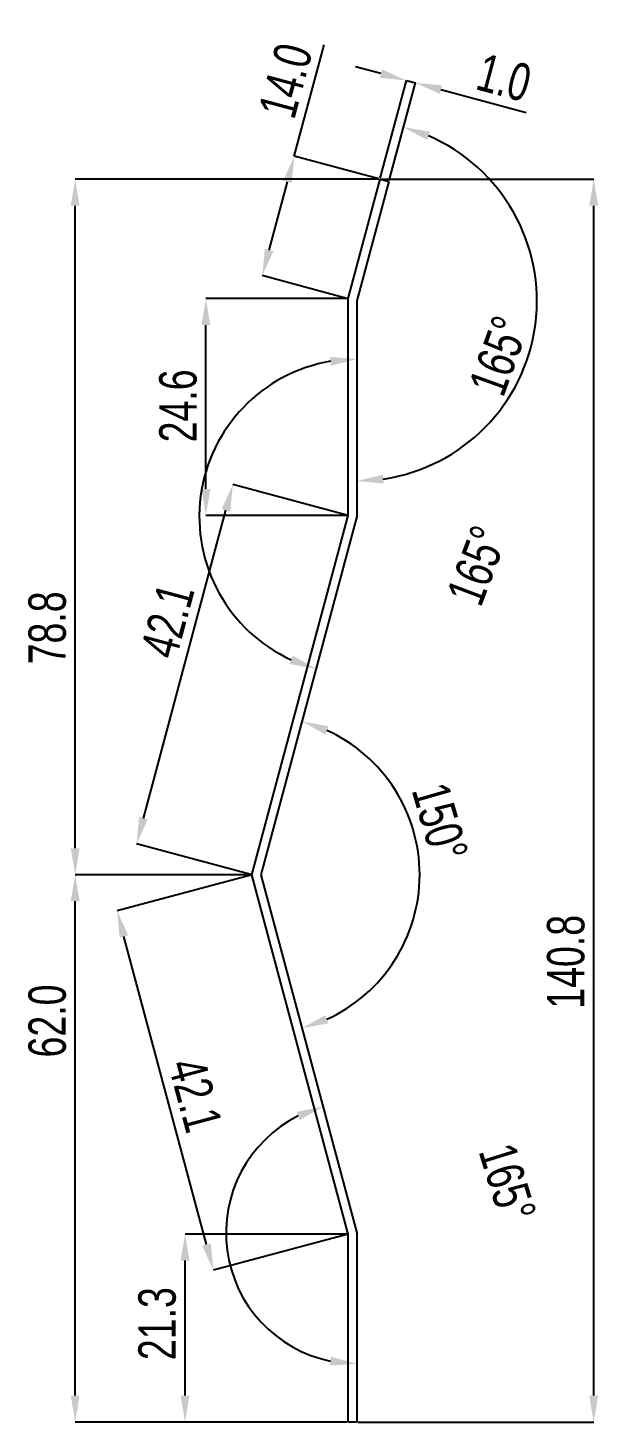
# Model space of a CAD drawing. Header units: millimetres. Extents: x -361 to 14022, y -1822 to 1455.
# Drawn here: x 4191.8 to 4224.1, y 79.8 to 158.7 of the extents above; entities that cross this region are included whole.
import ezdxf

# ---------------------------------------------------------------- set-up
doc = ezdxf.new("R2010")
doc.units = ezdxf.units.MM
doc.styles.add('SLDTEXTSTYLE0', font='TXT', dxfattribs={"width": 0.75})
doc.dimstyles.new('SLDDIMSTYLE11', dxfattribs={"dimtxt": 2.116667, "dimasz": 1.5, "dimexe": 0, "dimexo": 0.0625, "dimgap": 0.529167, "dimtad": 1, "dimdec": 1, "dimlfac": 2, "dimrnd": 1e-09, "dimzin": 12, "dimdsep": 46, "dimtxsty": 'SLDTEXTSTYLE0', "dimsah": 1, "dimcen": 0.09, "dimadec": 0, "dimazin": 3, "dimtfac": 1, "dimtdec": 1, "dimtofl": 0, "dimtmove": 0, "dimatfit": 3, "dimfxl": 1, "dimfrac": 2, "dimtolj": 1, "dimtzin": 12, "dimarcsym": 0})
doc.dimstyles.new('SLDDIMSTYLE12', dxfattribs={"dimtxt": 2.116667, "dimasz": 1.5, "dimexe": 0, "dimexo": 0.0625, "dimgap": 0.529167, "dimtad": 1, "dimdec": 1, "dimlfac": 2, "dimrnd": 1e-09, "dimzin": 12, "dimdsep": 46, "dimtxsty": 'SLDTEXTSTYLE0', "dimsah": 1, "dimcen": 0.09, "dimadec": 0, "dimazin": 3, "dimtfac": 1, "dimtdec": 1, "dimtmove": 0, "dimatfit": 0, "dimfxl": 1, "dimfrac": 2, "dimtolj": 1, "dimtzin": 12, "dimarcsym": 0})
doc.dimstyles.new('SLDDIMSTYLE13', dxfattribs={"dimtxt": 2.116667, "dimasz": 1.5, "dimexe": 0, "dimexo": 0.0625, "dimgap": 0.529167, "dimtad": 1, "dimdec": 1, "dimlfac": 2, "dimrnd": 1e-09, "dimzin": 4, "dimdsep": 46, "dimtxsty": 'SLDTEXTSTYLE0', "dimsah": 1, "dimcen": 0.09, "dimadec": 0, "dimazin": 1, "dimtfac": 1, "dimtdec": 1, "dimtofl": 0, "dimtmove": 0, "dimatfit": 3, "dimfxl": 1, "dimfrac": 2, "dimtolj": 1, "dimtzin": 12, "dimarcsym": 0})
doc.dimstyles.new('SLDDIMSTYLE14', dxfattribs={"dimtxt": 2.116667, "dimasz": 1.5, "dimexe": 0, "dimexo": 0.0625, "dimgap": 0.529167, "dimtad": 1, "dimdec": 4, "dimlfac": 2, "dimzin": 12, "dimdsep": 46, "dimtxsty": 'SLDTEXTSTYLE0', "dimsah": 1, "dimcen": 0.09, "dimazin": 3, "dimtfac": 1, "dimtofl": 0, "dimtmove": 0, "dimatfit": 3, "dimfxl": 1, "dimfrac": 2, "dimtolj": 1, "dimtzin": 12, "dimarcsym": 0})
doc.dimstyles.new('SLDDIMSTYLE15', dxfattribs={"dimtxt": 2.116667, "dimasz": 1.5, "dimexe": 0, "dimexo": 0.0625, "dimgap": 0.529167, "dimtad": 1, "dimdec": 1, "dimlfac": 2, "dimrnd": 1e-09, "dimzin": 4, "dimdsep": 46, "dimtxsty": 'SLDTEXTSTYLE0', "dimsah": 1, "dimcen": 0.09, "dimadec": 0, "dimazin": 1, "dimtfac": 1, "dimtdec": 1, "dimtmove": 0, "dimatfit": 0, "dimfxl": 1, "dimfrac": 2, "dimtolj": 1, "dimtzin": 12, "dimarcsym": 0})

# ---------------------------------------------------------------- blocks, each defined once
blk = doc.blocks.new('*D114')
at = {"color": 0, "linetype": 'Continuous', "lineweight": -2, "transparency": 16777216}
for p, q in [((4211.782, 150.168), (4223.819, 150.168)), ((4223.819, 81.273), (4223.819, 148.668)), ((4210.47, 79.773), (4223.819, 79.773))]:
    blk.add_line(p, q, dxfattribs=at)
at = {"color": 0, "linetype": 'Continuous', "transparency": 16777216}
for points in [[(4223.569, 148.668), (4224.069, 148.668), (4223.819, 150.168)], [(4223.569, 81.273), (4224.069, 81.273), (4223.819, 79.773)]]:
    blk.add_solid(points, dxfattribs=at)
at = {"layer": 'Defpoints', "color": 0, "linetype": 'Continuous', "transparency": 16777216}
for p in [(4211.719, 150.168), (4223.819, 150.168), (4210.408, 79.773)]:
    blk.add_point(p, dxfattribs=at)
at = {"color": 0, "linetype": 'Continuous', "lineweight": 18, "transparency": 16777216, "insert": (4221.174, 105.845), "char_height": 2.1167, "attachment_point": 2, "rotation": 90, "style": 'SLDTEXTSTYLE0'}
blk.add_mtext('\\A1;140.8', dxfattribs=at)
blk = doc.blocks.new('*D115')
at = {"color": 0, "linetype": 'Continuous', "lineweight": -2, "transparency": 16777216}
for p, q in [((4209.845, 90.421), (4200.678, 90.421)), ((4200.678, 81.273), (4200.678, 88.921)), ((4209.845, 79.773), (4200.678, 79.773))]:
    blk.add_line(p, q, dxfattribs=at)
at = {"color": 0, "linetype": 'Continuous', "transparency": 16777216}
for points in [[(4200.428, 88.921), (4200.928, 88.921), (4200.678, 90.421)], [(4200.428, 81.273), (4200.928, 81.273), (4200.678, 79.773)]]:
    blk.add_solid(points, dxfattribs=at)
at = {"layer": 'Defpoints', "color": 0, "linetype": 'Continuous', "transparency": 16777216}
for p in [(4200.678, 90.421), (4209.908, 90.421), (4209.908, 79.773)]:
    blk.add_point(p, dxfattribs=at)
at = {"color": 0, "linetype": 'Continuous', "lineweight": 18, "transparency": 16777216, "insert": (4198.032, 85.35), "char_height": 2.1167, "attachment_point": 2, "rotation": 90, "style": 'SLDTEXTSTYLE0'}
blk.add_mtext('\\A1;21.3', dxfattribs=at)
blk = doc.blocks.new('*D116')
at = {"color": 0, "linetype": 'Continuous', "lineweight": -2, "transparency": 16777216}
for p, q in [((4204.395, 110.757), (4196.829, 108.73)), ((4201.893, 89.826), (4197.217, 107.281)), ((4209.847, 90.404), (4202.282, 88.377))]:
    blk.add_line(p, q, dxfattribs=at)
at = {"color": 0, "linetype": 'Continuous', "transparency": 16777216}
for points in [[(4197.458, 107.346), (4196.975, 107.216), (4196.829, 108.73)], [(4202.135, 89.891), (4201.652, 89.762), (4202.282, 88.377)]]:
    blk.add_solid(points, dxfattribs=at)
at = {"layer": 'Defpoints', "color": 0, "linetype": 'Continuous', "transparency": 16777216}
for p in [(4204.455, 110.773), (4196.829, 108.73), (4209.908, 90.421)]:
    blk.add_point(p, dxfattribs=at)
at = {"color": 0, "linetype": 'Continuous', "lineweight": 18, "transparency": 16777216, "insert": (4202.289, 98.574), "char_height": 2.1167, "attachment_point": 2, "rotation": 284.99842, "style": 'SLDTEXTSTYLE0'}
blk.add_mtext('\\A1;42.1', dxfattribs=at)
blk = doc.blocks.new('*D117')
at = {"color": 0, "linetype": 'Continuous', "lineweight": -2, "transparency": 16777216}
for p, q in [((4209.847, 131.141), (4203.384, 132.873)), ((4198.319, 113.97), (4202.996, 131.424)), ((4204.395, 110.789), (4197.931, 112.521))]:
    blk.add_line(p, q, dxfattribs=at)
at = {"color": 0, "linetype": 'Continuous', "transparency": 16777216}
for points in [[(4202.754, 131.489), (4203.237, 131.36), (4203.384, 132.873)], [(4198.078, 114.034), (4198.561, 113.905), (4197.931, 112.521)]]:
    blk.add_solid(points, dxfattribs=at)
at = {"layer": 'Defpoints', "color": 0, "linetype": 'Continuous', "transparency": 16777216}
for p in [(4203.384, 132.873), (4209.908, 131.125), (4204.455, 110.773)]:
    blk.add_point(p, dxfattribs=at)
at = {"color": 0, "linetype": 'Continuous', "lineweight": 18, "transparency": 16777216, "insert": (4198.654, 125.442), "char_height": 2.1167, "attachment_point": 2, "rotation": 75.00158, "style": 'SLDTEXTSTYLE0'}
blk.add_mtext('\\A1;42.1', dxfattribs=at)
blk = doc.blocks.new('*D118')
at = {"color": 0, "linetype": 'Continuous', "lineweight": -2, "transparency": 16777216}
for p, q in [((4209.845, 143.407), (4201.859, 143.407)), ((4201.859, 132.625), (4201.859, 141.907)), ((4209.845, 131.125), (4201.859, 131.125))]:
    blk.add_line(p, q, dxfattribs=at)
at = {"color": 0, "linetype": 'Continuous', "transparency": 16777216}
for points in [[(4201.609, 141.907), (4202.109, 141.907), (4201.859, 143.407)], [(4201.609, 132.625), (4202.109, 132.625), (4201.859, 131.125)]]:
    blk.add_solid(points, dxfattribs=at)
at = {"layer": 'Defpoints', "color": 0, "linetype": 'Continuous', "transparency": 16777216}
for p in [(4201.859, 143.407), (4209.908, 143.407), (4209.908, 131.125)]:
    blk.add_point(p, dxfattribs=at)
at = {"color": 0, "linetype": 'Continuous', "lineweight": 18, "transparency": 16777216, "insert": (4199.213, 137.332), "char_height": 2.1167, "attachment_point": 2, "rotation": 90, "style": 'SLDTEXTSTYLE0'}
blk.add_mtext('\\A1;24.6', dxfattribs=at)
blk = doc.blocks.new('*D119')
at = {"color": 0, "linetype": 'Continuous', "lineweight": -2, "transparency": 16777216}
for p, q in [((4206.862, 151.47), (4208.551, 157.775)), ((4211.659, 150.185), (4206.862, 151.47)), ((4205.438, 146.157), (4206.473, 150.021)), ((4209.847, 143.423), (4205.05, 144.709))]:
    blk.add_line(p, q, dxfattribs=at)
at = {"color": 0, "linetype": 'Continuous', "transparency": 16777216}
for points in [[(4206.232, 150.086), (4206.715, 149.956), (4206.862, 151.47)], [(4205.197, 146.222), (4205.68, 146.093), (4205.05, 144.709)]]:
    blk.add_solid(points, dxfattribs=at)
at = {"layer": 'Defpoints', "color": 0, "linetype": 'Continuous', "transparency": 16777216}
for p in [(4206.862, 151.47), (4211.719, 150.168), (4209.908, 143.407)]:
    blk.add_point(p, dxfattribs=at)
at = {"color": 0, "linetype": 'Continuous', "lineweight": 18, "transparency": 16777216, "insert": (4205.345, 156.032), "char_height": 2.1167, "attachment_point": 2, "rotation": 75, "style": 'SLDTEXTSTYLE0'}
blk.add_mtext('\\A1;14.0', dxfattribs=at)
blk = doc.blocks.new('*D120')
at = {"color": 0, "linetype": 'Continuous', "lineweight": -2, "transparency": 16777216}
blk.add_line((4212.236, 150.095), (4213.047, 153.121), dxfattribs=at)
blk.add_arc((4210.408, 143.273), 10.196, 278.43704, 66.56296, dxfattribs=at)
at = {"color": 0, "linetype": 'Continuous', "transparency": 16777216}
for points in [[(4214.381, 152.391), (4214.545, 152.864), (4213.047, 153.121)], [(4211.922, 132.938), (4211.885, 133.437), (4210.408, 133.077)]]:
    blk.add_solid(points, dxfattribs=at)
at = {"layer": 'Defpoints', "color": 0, "linetype": 'Continuous', "transparency": 16777216}
for p in [(4212.219, 150.034), (4219.988, 146.76), (4210.408, 143.273), (4210.408, 143.273), (4210.408, 131.059)]:
    blk.add_point(p, dxfattribs=at)
at = {"color": 0, "linetype": 'Continuous', "lineweight": 18, "transparency": 16777216, "insert": (4216.699, 138.468), "char_height": 2.1167, "attachment_point": 1, "rotation": 70.13727, "style": 'SLDTEXTSTYLE0'}
blk.add_mtext('\\A1;165°', dxfattribs=at)
blk = doc.blocks.new('*D121')
at = {"color": 0, "linetype": 'Continuous', "lineweight": -2, "transparency": 16777216}
blk.add_arc((4210.408, 131.059), 8.923, 99.6429, 245.35868, dxfattribs=at)
at = {"color": 0, "linetype": 'Continuous', "transparency": 16777216}
for points in [[(4208.892, 140.106), (4208.934, 139.607), (4210.408, 139.983)], [(4206.772, 123.184), (4206.603, 122.714), (4208.098, 122.44)]]:
    blk.add_solid(points, dxfattribs=at)
at = {"layer": 'Defpoints', "color": 0, "linetype": 'Continuous', "transparency": 16777216}
for p in [(4210.408, 143.273), (4203.098, 136.178), (4210.408, 131.059), (4210.408, 131.059), (4204.973, 110.773)]:
    blk.add_point(p, dxfattribs=at)
at = {"color": 0, "linetype": 'Continuous', "lineweight": 18, "transparency": 16777216, "insert": (4215.439, 126.614), "char_height": 2.1167, "attachment_point": 1, "rotation": 69.30918, "style": 'SLDTEXTSTYLE0'}
blk.add_mtext('\\A1;165°', dxfattribs=at)
blk = doc.blocks.new('*D122')
at = {"color": 0, "linetype": 'Continuous', "lineweight": -2, "transparency": 16777216}
blk.add_arc((4204.973, 110.773), 8.993, 294.56628, 65.43372, dxfattribs=at)
at = {"color": 0, "linetype": 'Continuous', "transparency": 16777216}
for points in [[(4208.627, 118.717), (4208.796, 119.187), (4207.3, 119.46)], [(4208.796, 102.359), (4208.627, 102.829), (4207.3, 102.086)]]:
    blk.add_solid(points, dxfattribs=at)
at = {"layer": 'Defpoints', "color": 0, "linetype": 'Continuous', "transparency": 16777216}
for p in [(4210.408, 131.059), (4204.973, 110.773), (4204.973, 110.773), (4213.123, 106.972), (4210.408, 90.486)]:
    blk.add_point(p, dxfattribs=at)
at = {"color": 0, "linetype": 'Continuous', "lineweight": 18, "transparency": 16777216, "insert": (4215.532, 116.16), "char_height": 2.1167, "attachment_point": 1, "rotation": 286.09267, "style": 'SLDTEXTSTYLE0'}
blk.add_mtext('\\A1;150°', dxfattribs=at)
blk = doc.blocks.new('*D123')
at = {"color": 0, "linetype": 'Continuous', "lineweight": -2, "transparency": 16777216}
blk.add_arc((4210.408, 90.486), 7.412, 116.61342, 258.385, dxfattribs=at)
at = {"color": 0, "linetype": 'Continuous', "transparency": 16777216}
for points in [[(4206.998, 97.347), (4207.176, 96.879), (4208.489, 97.646)], [(4208.941, 83.475), (4208.89, 82.977), (4210.408, 83.074)]]:
    blk.add_solid(points, dxfattribs=at)
at = {"layer": 'Defpoints', "color": 0, "linetype": 'Continuous', "transparency": 16777216}
for p in [(4204.973, 110.773), (4210.408, 90.486), (4210.408, 90.486), (4204.336, 86.235), (4210.408, 79.773)]:
    blk.add_point(p, dxfattribs=at)
at = {"color": 0, "linetype": 'Continuous', "lineweight": 18, "transparency": 16777216, "insert": (4219.307, 95.743), "char_height": 2.1167, "attachment_point": 1, "rotation": 287.24734, "style": 'SLDTEXTSTYLE0'}
blk.add_mtext('\\A1;165°', dxfattribs=at)
blk = doc.blocks.new('*D124')
at = {"color": 0, "linetype": 'Continuous', "lineweight": -2, "transparency": 16777216}
for p, q in [((4211.77, 156.154), (4210.321, 156.542)), ((4211.736, 150.229), (4213.219, 155.766)), ((4212.236, 150.095), (4213.719, 155.632)), ((4213.219, 155.766), (4213.719, 155.632)), ((4215.168, 155.244), (4219.994, 153.95))]:
    blk.add_line(p, q, dxfattribs=at)
at = {"color": 0, "linetype": 'Continuous', "transparency": 16777216}
for points in [[(4211.835, 156.395), (4211.706, 155.912), (4213.219, 155.766)], [(4215.233, 155.485), (4215.103, 155.002), (4213.719, 155.632)]]:
    blk.add_solid(points, dxfattribs=at)
at = {"layer": 'Defpoints', "color": 0, "linetype": 'Continuous', "transparency": 16777216}
for p in [(4213.719, 155.632), (4211.719, 150.168), (4212.219, 150.034)]:
    blk.add_point(p, dxfattribs=at)
at = {"color": 0, "linetype": 'Continuous', "lineweight": 18, "transparency": 16777216, "insert": (4219.018, 156.951), "char_height": 2.1167, "attachment_point": 2, "rotation": 345, "style": 'SLDTEXTSTYLE0'}
blk.add_mtext('\\A1;1.0', dxfattribs=at)
blk = doc.blocks.new('*D125')
at = {"color": 0, "linetype": 'Continuous', "lineweight": -2, "transparency": 16777216}
for p, q in [((4204.392, 110.773), (4194.455, 110.773)), ((4194.455, 81.273), (4194.455, 109.273)), ((4209.845, 79.773), (4194.455, 79.773))]:
    blk.add_line(p, q, dxfattribs=at)
at = {"color": 0, "linetype": 'Continuous', "transparency": 16777216}
for points in [[(4194.205, 109.273), (4194.705, 109.273), (4194.455, 110.773)], [(4194.205, 81.273), (4194.705, 81.273), (4194.455, 79.773)]]:
    blk.add_solid(points, dxfattribs=at)
at = {"layer": 'Defpoints', "color": 0, "linetype": 'Continuous', "transparency": 16777216}
for p in [(4194.455, 110.773), (4204.455, 110.773), (4209.908, 79.773)]:
    blk.add_point(p, dxfattribs=at)
at = {"color": 0, "linetype": 'Continuous', "lineweight": 18, "transparency": 16777216, "insert": (4191.809, 102.493), "char_height": 2.1167, "attachment_point": 2, "rotation": 90, "style": 'SLDTEXTSTYLE0'}
blk.add_mtext('\\A1;62.0', dxfattribs=at)
blk = doc.blocks.new('*D126')
at = {"color": 0, "linetype": 'Continuous', "lineweight": -2, "transparency": 16777216}
for p, q in [((4211.657, 150.168), (4194.455, 150.168)), ((4194.455, 112.273), (4194.455, 148.668)), ((4204.392, 110.773), (4194.455, 110.773))]:
    blk.add_line(p, q, dxfattribs=at)
at = {"color": 0, "linetype": 'Continuous', "transparency": 16777216}
for points in [[(4194.205, 148.668), (4194.705, 148.668), (4194.455, 150.168)], [(4194.205, 112.273), (4194.705, 112.273), (4194.455, 110.773)]]:
    blk.add_solid(points, dxfattribs=at)
at = {"layer": 'Defpoints', "color": 0, "linetype": 'Continuous', "transparency": 16777216}
for p in [(4194.455, 150.168), (4211.719, 150.168), (4204.455, 110.773)]:
    blk.add_point(p, dxfattribs=at)
at = {"color": 0, "linetype": 'Continuous', "lineweight": 18, "transparency": 16777216, "insert": (4191.809, 124.758), "char_height": 2.1167, "attachment_point": 2, "rotation": 90, "style": 'SLDTEXTSTYLE0'}
blk.add_mtext('\\A1;78.8', dxfattribs=at)

msp = doc.modelspace()

# ---------------------------------------------------------------- linework, layer by layer
at = {"color": 7, "linetype": 'Continuous', "lineweight": 25}
for p, q in [((4209.907667, 143.406927), (4211.7194, 150.168408)), ((4211.7194, 150.168408), (4212.2194, 150.034435)), ((4212.2194, 150.034435), (4210.407667, 143.272953)), ((4209.907667, 131.125299), (4209.907667, 143.406927)), ((4210.407667, 143.272953), (4210.407667, 131.059481)), ((4204.454873, 110.772952), (4209.907667, 131.125299)), ((4210.407667, 131.059481), (4204.972507, 110.772952)), ((4209.907667, 90.420605), (4204.454873, 110.772952)), ((4204.972507, 110.772952), (4210.407667, 90.486424)), ((4209.907667, 79.772953), (4209.907667, 90.420605)), ((4210.407667, 90.486424), (4210.407667, 79.772953)), ((4210.407667, 79.772953), (4209.907667, 79.772953))]:
    msp.add_line(p, q, dxfattribs=at)

# ---------------------------------------------------------------- dimensions: what is measured, and where the dimension line sits
at = {"color": 7, "linetype": 'Continuous', "lineweight": 18}
for base, p1, p2, angle, dimstyle, picture, middle in [((4206.861573, 151.470059), (4209.907667, 143.406927), (4211.7194, 150.168408), 75, 'SLDDIMSTYLE13', '*D119', (4207.900354, 155.346842)), ((4213.7192, 155.631762), (4211.7194, 150.168408), (4212.2194, 150.034433), 345, 'SLDDIMSTYLE15', '*D124', (4218.332728, 154.395571)), ((4194.454873, 150.168408), (4204.454873, 110.772952), (4211.7194, 150.168408), 90, 'SLDDIMSTYLE11', '*D126', (4194.454873, 124.757738)), ((4223.819449, 150.168408), (4210.407667, 79.772952), (4211.7194, 150.168408), 90, 'SLDDIMSTYLE11', '*D114', (4223.819449, 105.845342)), ((4201.85872, 143.406927), (4209.907667, 131.125299), (4209.907667, 143.406927), 90, 'SLDDIMSTYLE12', '*D118', (4201.85872, 137.332272)), ((4203.383955, 132.87313), (4204.454873, 110.772952), (4209.907667, 131.125299), 75.00157816, 'SLDDIMSTYLE11', '*D117', (4201.209682, 124.757738)), ((4194.454873, 110.772952), (4209.907667, 79.772952), (4204.454873, 110.772952), 90, 'SLDDIMSTYLE13', '*D125', (4194.454873, 102.493301)), ((4196.82873, 108.729759), (4209.907667, 90.420605), (4204.454873, 110.772952), 284.99842184, 'SLDDIMSTYLE11', '*D116', (4199.733179, 97.889014)), ((4200.677517, 90.420605), (4209.907667, 79.772952), (4209.907667, 90.420605), 90, 'SLDDIMSTYLE12', '*D115', (4200.677517, 85.349653))]:
    dim = msp.add_linear_dim(base=base, p1=p1, p2=p2, angle=angle, dimstyle=dimstyle, dxfattribs=at)
    dim.commit()
    dim.dimension.update_dxf_attribs({"geometry": picture, "text_midpoint": middle, "dimtype": 160})
for base, line1, line2, picture, middle in [((4219.988471, 146.76008), ((4212.2194, 150.034433), (4210.407667, 143.272952)), ((4210.407667, 143.272952), (4210.407667, 131.05948)), '*D120', (4219.996798, 139.808789)), ((4203.098193, 136.177529), ((4204.972507, 110.772952), (4210.407667, 131.05948)), ((4210.407667, 143.272952), (4210.407667, 131.05948)), '*D121', (4218.755292, 127.906704)), ((4213.122883, 106.972279), ((4204.972507, 110.772952), (4210.407667, 90.486425)), ((4210.407667, 131.05948), (4204.972507, 110.772952)), '*D122', (4213.613097, 113.265733)), ((4204.336029, 86.235101), ((4210.407667, 79.772952), (4210.407667, 90.486425)), ((4204.972507, 110.772952), (4210.407667, 90.486425)), '*D123', (4217.486428, 92.684078))]:
    dim = msp.add_angular_dim_2l(base=base, line1=line1, line2=line2, dimstyle='SLDDIMSTYLE14', dxfattribs=at)
    dim.commit()
    dim.dimension.update_dxf_attribs({"geometry": picture, "text_midpoint": middle, "dimtype": 162})

doc.saveas('drawing.dxf')
